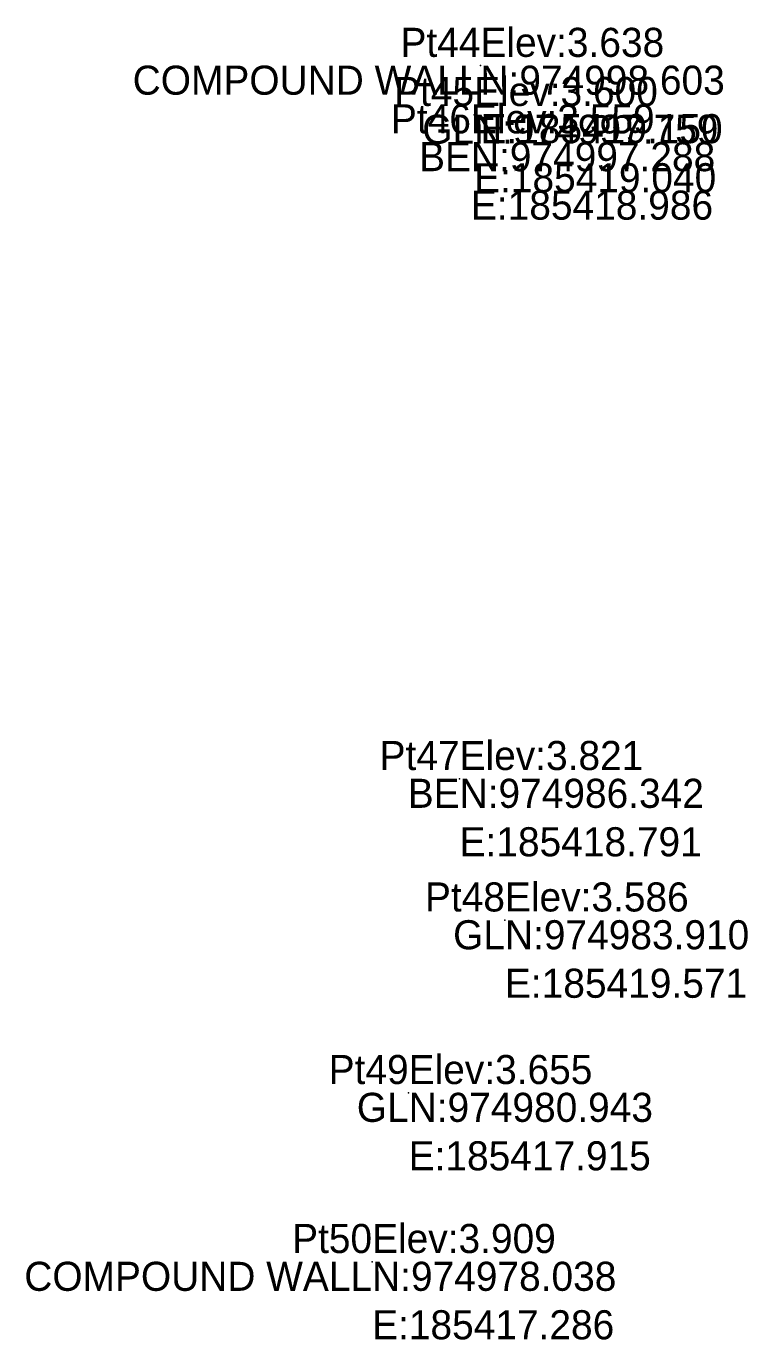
# Model space of a CAD drawing. Header units: metres. Extents: x 179047 to 185643, y 974969 to 975364.
# Drawn here: x 185411.34 to 185423.75, y 974976.7 to 974999.28 of the extents above; entities that cross this region are included whole.
import ezdxf
from ezdxf.enums import TextEntityAlignment as Align

# ---------------------------------------------------------------- set-up
doc = ezdxf.new("R2010")
doc.units = ezdxf.units.M
doc.header["$MEASUREMENT"] = 0
for name, color, linetype, lineweight in [('BE', 5, 'Continuous', 0), ('Code', 2, 'Continuous', 0), ('COMPOUND WALL', 5, 'Continuous', 0), ('Coordinate', 5, 'Continuous', 0), ('GL', 5, 'Continuous', 0), ('Height', 5, 'Continuous', 0), ('Name', 3, 'Continuous', 0)]:
    doc.layers.add(name, color=color, linetype=linetype, lineweight=lineweight)
doc.styles.get("Standard").update_dxf_attribs({"font": '', "height": 2.5})
doc.styles.get('Standard').set_extended_font_data('txt')

msp = doc.modelspace()

# ---------------------------------------------------------------- linework, layer by layer
at = {"layer": 'BE'}
for p in [(185418.986, 974997.288, 3.559), (185418.791, 974986.342, 3.821)]:
    msp.add_point(p, dxfattribs=at)
at = {"layer": 'COMPOUND WALL'}
for p in [(185419.15, 974998.603, 3.638), (185417.286, 974978.038, 3.909)]:
    msp.add_point(p, dxfattribs=at)
at = {"layer": 'GL'}
for p in [(185419.04, 974997.759, 3.6), (185419.571, 974983.91, 3.586), (185417.915, 974980.943, 3.655)]:
    msp.add_point(p, dxfattribs=at)

# ---------------------------------------------------------------- texts
at = {"layer": 'Code', "color": 2}
for s, p in [('COMPOUND WALL', (185419.15, 974998.603, 3.638)), ('GL', (185419.04, 974997.759, 3.6)), ('BE', (185418.986, 974997.288, 3.559)), ('BE', (185418.791, 974986.342, 3.821)), ('GL', (185419.571, 974983.91, 3.586)), ('GL', (185417.915, 974980.943, 3.655)), ('COMPOUND WALL', (185417.286, 974978.038, 3.909))]:
    msp.add_text(s, height=0.5, dxfattribs=at).set_placement(p, align=Align.TOP_RIGHT)
at = {"layer": 'Coordinate', "color": 5, "char_height": 0.5, "width": 6, "attachment_point": 1}
for s, insert in [('N:974998.603\\PE:185419.150', (185419.15, 974998.603, 3.638)), ('N:974997.759\\PE:185419.040', (185419.04, 974997.759, 3.6)), ('N:974997.288\\PE:185418.986', (185418.986, 974997.288, 3.559)), ('N:974986.342\\PE:185418.791', (185418.791, 974986.342, 3.821)), ('N:974983.910\\PE:185419.571', (185419.571, 974983.91, 3.586)), ('N:974980.943\\PE:185417.915', (185417.915, 974980.943, 3.655)), ('N:974978.038\\PE:185417.286', (185417.286, 974978.038, 3.909))]:
    msp.add_mtext(s, dxfattribs=dict(at, insert=insert))
at = {"layer": 'Height', "color": 5}
for s, p in [('Elev:3.638', (185419.15, 974998.603, 3.638)), ('Elev:3.600', (185419.04, 974997.759, 3.6)), ('Elev:3.559', (185418.986, 974997.288, 3.559)), ('Elev:3.821', (185418.791, 974986.342, 3.821)), ('Elev:3.586', (185419.571, 974983.91, 3.586)), ('Elev:3.655', (185417.915, 974980.943, 3.655)), ('Elev:3.909', (185417.286, 974978.038, 3.909))]:
    msp.add_text(s, height=0.5, dxfattribs=at).set_placement(p, align=Align.BOTTOM_LEFT)
at = {"layer": 'Name', "color": 3}
for s, p in [('Pt44', (185419.15, 974998.603, 3.638)), ('Pt45', (185419.04, 974997.759, 3.6)), ('Pt46', (185418.986, 974997.288, 3.559)), ('Pt47', (185418.791, 974986.342, 3.821)), ('Pt48', (185419.571, 974983.91, 3.586)), ('Pt49', (185417.915, 974980.943, 3.655)), ('Pt50', (185417.286, 974978.038, 3.909))]:
    msp.add_text(s, height=0.5, dxfattribs=at).set_placement(p, align=Align.BOTTOM_RIGHT)

doc.saveas('drawing.dxf')
